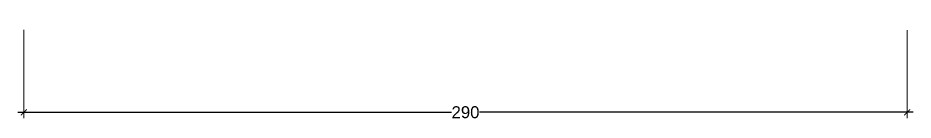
# Model space of a CAD drawing. Header units: centimetres. Extents: x -1487 to 7635, y -1892 to 2688.
# Drawn here: x 2336.2 to 2485.8, y -1892 to -1874.9 of the extents above; entities that cross this region are included whole.
import ezdxf

# ---------------------------------------------------------------- set-up
doc = ezdxf.new("R2010")
doc.units = ezdxf.units.CM
doc.layers.add('QUOTE', color=1, linetype='Continuous', lineweight=25)
doc.styles.add('Annotativa', font='Arial.ttf')
doc.dimstyles.new('QM-D_1', dxfattribs={"dimtxt": 2, "dimasz": 1, "dimexe": 1, "dimexo": 2, "dimgap": 0.09, "dimtad": 0, "dimzin": 0, "dimdsep": 46, "dimtxsty": 'Annotativa', "dimblk": 'ARCHTICK', "dimcen": 0, "dimdle": 1, "dimclrd": 256, "dimclre": 256, "dimadec": 0, "dimazin": 0, "dimtfac": 1, "dimtofl": 0, "dimtmove": 0, "dimatfit": 3, "dimldrblk": 'ARCHTICK', "dimfxl": 1, "dimtolj": 1, "dimtzin": 0, "dimlwe": 5, "dimarcsym": 2})

# ---------------------------------------------------------------- blocks, each defined once
blk = doc.blocks.new('_ArchTick')
at = {"color": 0, "linetype": 'ByBlock', "const_width": 0.15}
blk.add_lwpolyline([(-0.5, -0.5), (0.5, 0.5)], dxfattribs=at)
blk = doc.blocks.new('*D14')
at = {"layer": 'QUOTE', "lineweight": 5, "ltscale": 0.4, "transparency": 16777216}
for p, q in [((2337.22, -1876.91), (2337.22, -1891.72)), ((2484.8, -1876.95), (2484.8, -1891.72))]:
    blk.add_line(p, q, dxfattribs=at)
at = {"layer": 'QUOTE', "lineweight": -2, "ltscale": 0.4, "transparency": 16777216}
for p, q in [((2336.22, -1890.72), (2408.68, -1890.72)), ((2485.8, -1890.72), (2413.33, -1890.72))]:
    blk.add_line(p, q, dxfattribs=at)
at = {"layer": 'QUOTE', "lineweight": -2, "ltscale": 0.4, "transparency": 16777216, "rotation": 180}
blk.add_blockref('_ArchTick', (2337.22, -1890.72), dxfattribs=at)
at = {"layer": 'QUOTE', "lineweight": -2, "ltscale": 0.4, "transparency": 16777216}
blk.add_blockref('_ArchTick', (2484.8, -1890.72), dxfattribs=at)
at = {"layer": 'QUOTE', "color": 0, "ltscale": 0.4, "transparency": 16777216, "insert": (2411.01, -1890.72), "char_height": 2, "attachment_point": 5, "style": 'Annotativa'}
blk.add_mtext('\\A1;290', dxfattribs=at)

msp = doc.modelspace()

# ---------------------------------------------------------------- dimensions: what is measured, and where the dimension line sits
at = {"layer": 'QUOTE', "ltscale": 0.4}
dim = msp.add_linear_dim(base=(2484.7985, -1890.7209), p1=(2337.2152, -1874.9116), p2=(2484.7985, -1874.9527), text='290', dimstyle='QM-D_1', override={"dimlfac": -2}, dxfattribs=at)
dim.commit()
dim.dimension.update_dxf_attribs({"geometry": '*D14', "text_midpoint": (2411.0068, -1890.7209)})

doc.saveas('drawing.dxf')
